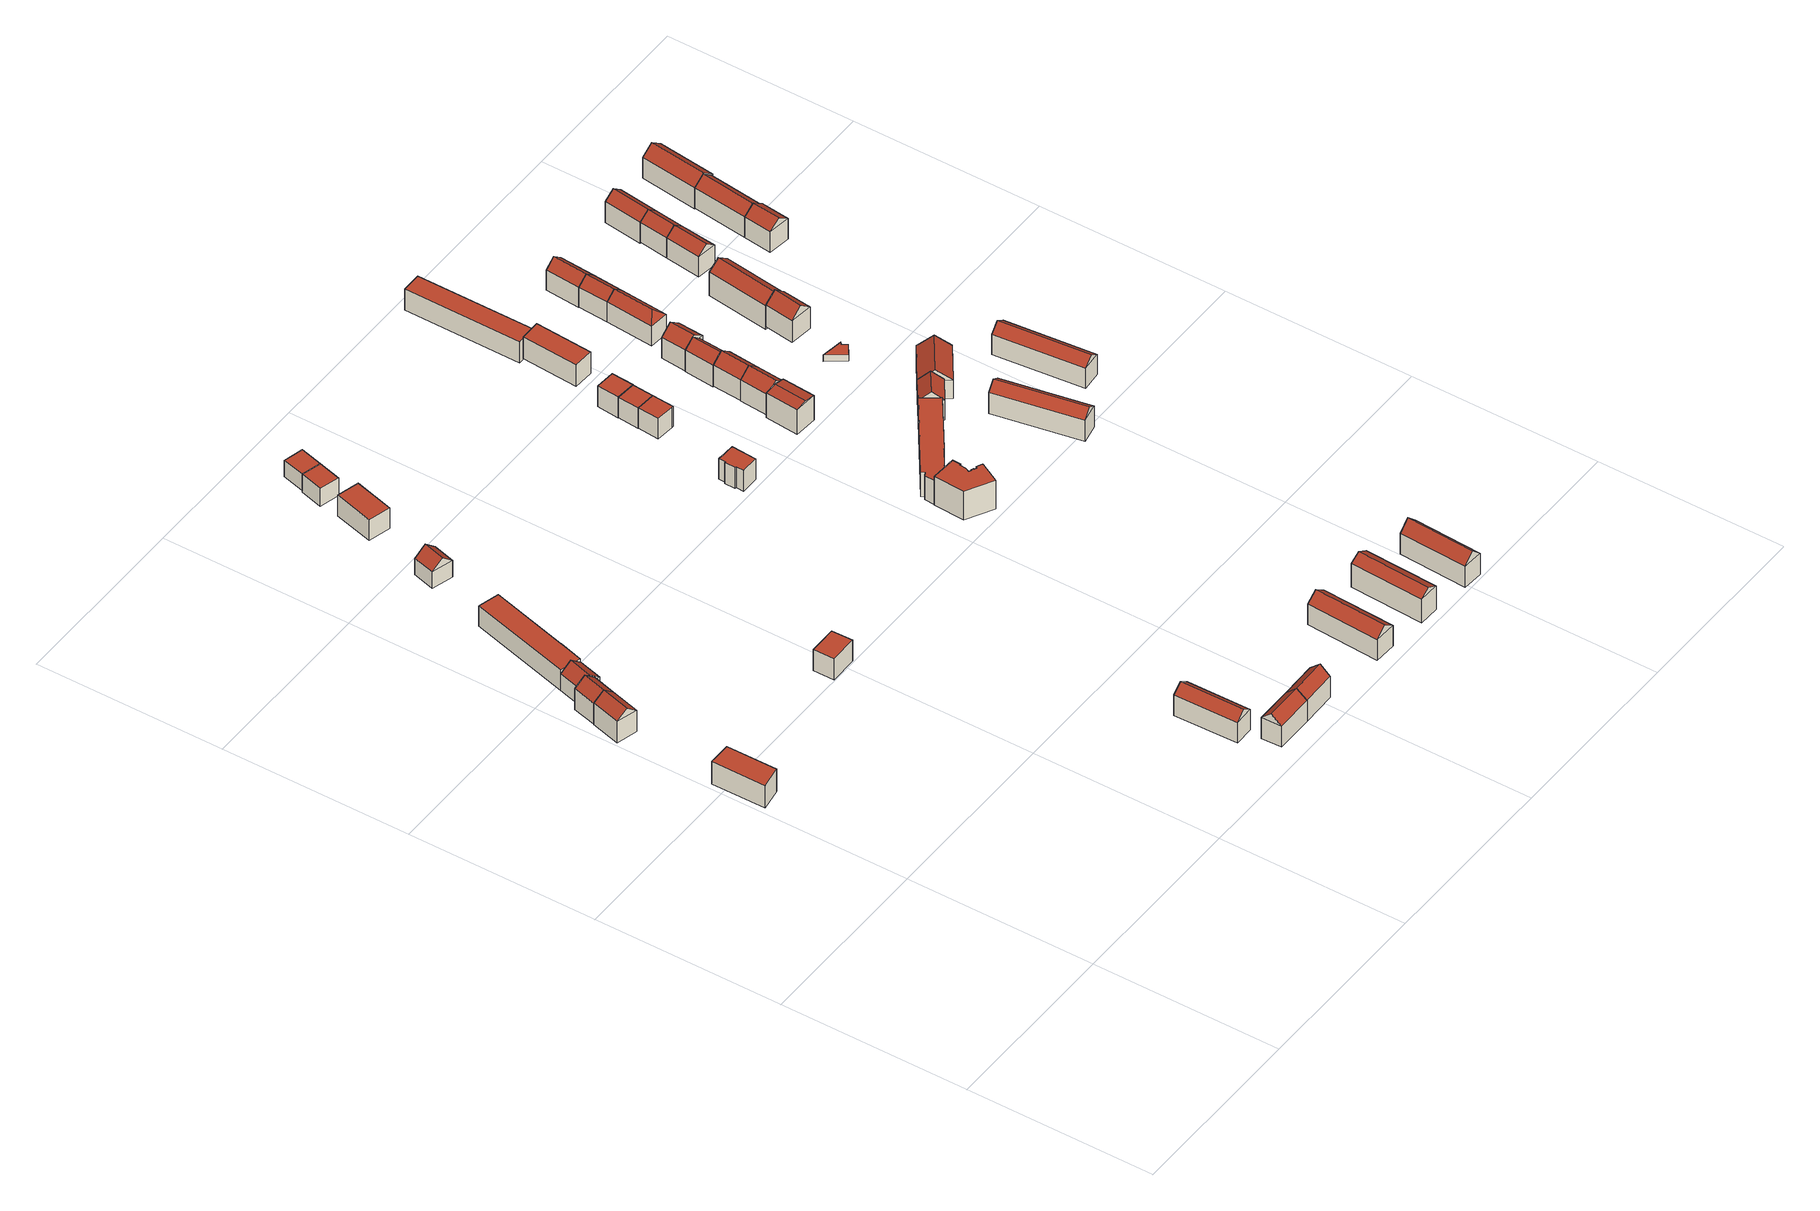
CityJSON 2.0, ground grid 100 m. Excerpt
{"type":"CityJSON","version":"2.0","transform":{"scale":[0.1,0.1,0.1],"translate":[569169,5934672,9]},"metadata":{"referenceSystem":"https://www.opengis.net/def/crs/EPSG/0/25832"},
"CityObjects":{
"building1":{"type":"Building","attributes":{"name":"Sievekingdamm","Gemeindeschluessel":"02100121","function":"31001_1010","yearOfConstruction":1957,"roofType":"1000","measuredHeight":13.53,"storeysAboveGround":4},"geometry":[{"type":"Solid","lod":"2","boundaries":[[[[0,1,2,3]],[[4,5,1,0]],[[6,7,5,4]],[[3,2,7,6]],[[4,0,3,6]],[[1,5,7,2]]]],"semantics":{"surfaces":[{"type":"WallSurface"},{"type":"RoofSurface","Flaechenneigung":"90","Flaechenrichtung":"0","Flaechengroesse":"332.677825992466"},{"type":"GroundSurface"}],"values":[[0,0,0,0,1,2]]}}]},
"building2":{"type":"Building","attributes":{"name":"PalmerstraÃe","Gemeindeschluessel":"02100121","function":"31001_1010","yearOfConstruction":1968,"roofType":"3100","measuredHeight":17.44,"storeysAboveGround":4},"address":[{"country":"Germany","locality":"Hamburg","thoroughfareNumber":"4","thoroughfareName":"Palmerstraße","postcode":"20535"}],"geometry":[{"type":"Solid","lod":"2","boundaries":[[[[8,9,10,11]],[[12,13,9,8]],[[14,15,13,12]],[[11,10,15,14]],[[8,16,12]],[[14,17,11]],[[11,17,16,8]],[[12,16,17,14]],[[9,13,15,10]]]],"semantics":{"surfaces":[{"type":"WallSurface"},{"type":"RoofSurface","Flaechenneigung":"51.9317386728453","Flaechenrichtung":"285.172080148827","Flaechengroesse":"116.282097098247"},{"type":"RoofSurface","Flaechenneigung":"51.9316594093478","Flaechenrichtung":"105.173809148303","Flaechengroesse":"116.283048570346"},{"type":"GroundSurface"}],"values":[[0,0,0,0,0,0,1,2,3]]}}]},
"building3":{"type":"Building","attributes":{"name":"PalmerstraÃe","Gemeindeschluessel":"02100121","function":"31001_1010","yearOfConstruction":1968,"roofType":"3100","measuredHeight":17.21,"storeysAboveGround":4},"address":[{"country":"Germany","locality":"Hamburg","thoroughfareNumber":"6","thoroughfareName":"Palmerstraße","postcode":"20535"}],"geometry":[{"type":"Solid","lod":"2","boundaries":[[[[18,19,20,21]],[[22,23,19,18]],[[24,25,23,22]],[[21,20,25,24]],[[18,16,22]],[[24,26,21]],[[21,26,16,18]],[[22,16,26,24]],[[19,23,25,20]]]],"semantics":{"surfaces":[{"type":"WallSurface"},{"type":"RoofSurface","Flaechenneigung":"51.5981158686414","Flaechenrichtung":"105.169699929965","Flaechengroesse":"94.2232230986849"},{"type":"RoofSurface","Flaechenneigung":"51.5977407066531","Flaechenrichtung":"285.17184355059","Flaechengroesse":"94.2241788945596"},{"type":"GroundSurface"}],"values":[[0,0,0,0,0,0,1,2,3]]}}]},
"building4":{"type":"Building","attributes":{"name":"PalmerstraÃe","Gemeindeschluessel":"02100121","function":"31001_1010","yearOfConstruction":1968,"roofType":"3100","measuredHeight":14.88,"storeysAboveGround":3},"address":[{"country":"Germany","locality":"Hamburg","thoroughfareNumber":"8","thoroughfareName":"Palmerstraße","postcode":"20535"}],"geometry":[{"type":"Solid","lod":"2","boundaries":[[[[27,28,29,30]],[[31,32,28,27]],[[33,34,32,31]],[[30,29,34,33]],[[27,35,31]],[[33,36,30]],[[30,36,35,27]],[[31,35,36,33]],[[28,32,34,29]]]],"semantics":{"surfaces":[{"type":"WallSurface"},{"type":"RoofSurface","Flaechenneigung":"51.2438003089456","Flaechenrichtung":"285.470686684508","Flaechengroesse":"98.1974439866793"},{"type":"RoofSurface","Flaechenneigung":"51.2439157986858","Flaechenrichtung":"105.369664526559","Flaechengroesse":"97.963988741101"},{"type":"GroundSurface"}],"values":[[0,0,0,0,0,0,1,2,3]]}}]},
"building5":{"type":"Building","attributes":{"name":"PalmerstraÃe","Gemeindeschluessel":"02100121","function":"31001_1010","yearOfConstruction":1968,"roofType":"1000","measuredHeight":12.3,"storeysAboveGround":3},"address":[{"country":"Germany","locality":"Hamburg","thoroughfareNumber":"14","thoroughfareName":"Palmerstraße","postcode":"20535"}],"geometry":[{"type":"Solid","lod":"2","boundaries":[[[[37,38,39,40]],[[41,42,38,37]],[[43,44,42,41]],[[45,46,44,43]],[[47,48,46,45]],[[49,50,48,47]],[[40,39,50,49]],[[47,45,43,41,37,40,49]],[[38,42,44,46,48,50,39]]]],"semantics":{"surfaces":[{"type":"WallSurface"},{"type":"RoofSurface","Flaechenneigung":"90","Flaechenrichtung":"0","Flaechengroesse":"645.74758550325"},{"type":"GroundSurface"}],"values":[[0,0,0,0,0,0,0,1,2]]}}]},
"building6":{"type":"Building","attributes":{"name":"Carl-Petersen-StraÃe","Gemeindeschluessel":"02100121","function":"31001_1010","yearOfConstruction":1968,"roofType":"1000","measuredHeight":12.55,"storeysAboveGround":4},"address":[{"country":"Germany","locality":"Hamburg","thoroughfareNumber":"60","thoroughfareName":"Carl-Petersen-Straße","postcode":"20535"}],"geometry":[{"type":"Solid","lod":"2","boundaries":[[[[51,52,53,54]],[[55,56,52,51]],[[57,58,56,55]],[[54,53,58,57]],[[55,51,54,57]],[[52,56,58,53]]]],"semantics":{"surfaces":[{"type":"WallSurface"},{"type":"RoofSurface","Flaechenneigung":"90","Flaechenrichtung":"0","Flaechengroesse":"164.147489003923"},{"type":"GroundSurface"}],"values":[[0,0,0,0,1,2]]}}]},
"building7":{"type":"Building","attributes":{"name":"PalmerstraÃe","Gemeindeschluessel":"02100121","function":"31001_1010","yearOfConstruction":1968,"roofType":"3100","measuredHeight":14.95,"storeysAboveGround":3},"address":[{"country":"Germany","locality":"Hamburg","thoroughfareNumber":"24","thoroughfareName":"Palmerstraße","postcode":"20535"}],"geometry":[{"type":"Solid","lod":"2","boundaries":[[[[59,60,61,62]],[[63,64,60,59]],[[65,66,64,63]],[[62,61,66,65]],[[59,67,63]],[[65,68,62]],[[62,68,67,59]],[[63,67,68,65]],[[60,64,66,61]]]],"semantics":{"surfaces":[{"type":"WallSurface"},{"type":"RoofSurface","Flaechenneigung":"49.0022555399337","Flaechenrichtung":"285.1312993317","Flaechengroesse":"94.0122801177555"},{"type":"RoofSurface","Flaechenneigung":"49.0024174935074","Flaechenrichtung":"105.13764898695","Flaechengroesse":"94.0638239980555"},{"type":"GroundSurface"}],"values":[[0,0,0,0,0,0,1,2,3]]}}]},
"building8":{"type":"Building","attributes":{"name":"MeridianstraÃe","Gemeindeschluessel":"02100122","function":"31001_1010","yearOfConstruction":1968,"roofType":"3100","measuredHeight":16.29,"storeysAboveGround":4},"address":[{"country":"Germany","locality":"Hamburg","thoroughfareNumber":"6","thoroughfareName":"Meridianstraße","postcode":"20535"}],"geometry":[{"type":"Solid","lod":"2","boundaries":[[[[69,70,71,72]],[[73,74,70,69]],[[75,76,74,73]],[[72,71,76,75]],[[69,77,73]],[[75,78,72]],[[72,78,77,69]],[[73,77,78,75]],[[70,74,76,71]]]],"semantics":{"surfaces":[{"type":"WallSurface"},{"type":"RoofSurface","Flaechenneigung":"52.8753955349131","Flaechenrichtung":"88.9558374241986","Flaechengroesse":"221.023196983848"},{"type":"RoofSurface","Flaechenneigung":"52.8753002026753","Flaechenrichtung":"268.865801304863","Flaechengroesse":"221.216246189503"},{"type":"GroundSurface"}],"values":[[0,0,0,0,0,0,1,2,3]]}}]},
"building9":{"type":"Building","attributes":{"name":"HirtenstraÃe","Gemeindeschluessel":"02100122","function":"31001_1010","yearOfConstruction":1968,"roofType":"3100","measuredHeight":17.37,"storeysAboveGround":4},"address":[{"country":"Germany","locality":"Hamburg","thoroughfareNumber":"13","thoroughfareName":"Hirtenstraße","postcode":"20535"}],"geometry":[{"type":"Solid","lod":"2","boundaries":[[[[79,80,81,82]],[[83,84,80,79]],[[85,86,84,83]],[[82,81,86,85]],[[79,87,83]],[[85,88,82]],[[82,88,87,79]],[[83,87,88,85]],[[80,84,86,81]]]],"semantics":{"surfaces":[{"type":"WallSurface"},{"type":"RoofSurface","Flaechenneigung":"47.8208699258661","Flaechenrichtung":"359.377849163368","Flaechengroesse":"146.287969095465"},{"type":"RoofSurface","Flaechenneigung":"47.8209808090602","Flaechenrichtung":"179.379833244175","Flaechengroesse":"148.102238139627"},{"type":"GroundSurface"}],"values":[[0,0,0,0,0,0,1,2,3]]}}]},
"building10":{"type":"Building","attributes":{"name":"PalmerstraÃe","Gemeindeschluessel":"02100121","function":"31001_1010","yearOfConstruction":1968,"roofType":"1000","measuredHeight":12.56,"storeysAboveGround":4},"address":[{"country":"Germany","locality":"Hamburg","thoroughfareNumber":"32","thoroughfareName":"Palmerstraße","postcode":"20535"}],"geometry":[{"type":"Solid","lod":"2","boundaries":[[[[89,90,91,92]],[[93,94,90,89]],[[95,96,94,93]],[[92,91,96,95]],[[93,89,92,95]],[[90,94,96,91]]]],"semantics":{"surfaces":[{"type":"WallSurface"},{"type":"RoofSurface","Flaechenneigung":"90","Flaechenrichtung":"0","Flaechengroesse":"257.862427987061"},{"type":"GroundSurface"}],"values":[[0,0,0,0,1,2]]}}]},
"building11":{"type":"Building","attributes":{"name":"PalmerstraÃe","Gemeindeschluessel":"02100121","function":"31001_1010","yearOfConstruction":1957,"roofType":"1000","measuredHeight":10.55,"storeysAboveGround":3},"address":[{"country":"Germany","locality":"Hamburg","thoroughfareNumber":"38","thoroughfareName":"Palmerstraße","postcode":"20535"}],"geometry":[{"type":"Solid","lod":"2","boundaries":[[[[97,98,99,100]],[[101,102,98,97]],[[103,104,102,101]],[[100,99,104,103]],[[101,97,100,103]],[[98,102,104,99]]]],"semantics":{"surfaces":[{"type":"WallSurface"},{"type":"RoofSurface","Flaechenneigung":"90","Flaechenrichtung":"0","Flaechengroesse":"133.110974504643"},{"type":"GroundSurface"}],"values":[[0,0,0,0,1,2]]}}]},
"building12":{"type":"Building","attributes":{"name":"HirtenstraÃe","Gemeindeschluessel":"02100122","function":"31001_1010","yearOfConstruction":1968,"roofType":"3100","measuredHeight":17.56,"storeysAboveGround":4},"address":[{"country":"Germany","locality":"Hamburg","thoroughfareNumber":"15","thoroughfareName":"Hirtenstraße","postcode":"20535"}],"geometry":[{"type":"Solid","lod":"2","boundaries":[[[[105,106,107,79]],[[108,109,106,105]],[[83,110,109,108]],[[79,107,110,83]],[[105,111,108]],[[83,87,79]],[[79,87,111,105]],[[108,111,87,83]],[[106,109,110,107]]]],"semantics":{"surfaces":[{"type":"WallSurface"},{"type":"RoofSurface","Flaechenneigung":"47.8754475889221","Flaechenrichtung":"359.258971935093","Flaechengroesse":"141.094100571712"},{"type":"RoofSurface","Flaechenneigung":"47.874170764568","Flaechenrichtung":"179.337171679785","Flaechengroesse":"138.807283868488"},{"type":"GroundSurface"}],"values":[[0,0,0,0,0,0,1,2,3]]}}]},
"building13":{"type":"Building","attributes":{"name":"PalmerstraÃe","Gemeindeschluessel":"02100121","function":"31001_1010","yearOfConstruction":1957,"roofType":"1000","measuredHeight":9.77,"storeysAboveGround":3},"address":[{"country":"Germany","locality":"Hamburg","thoroughfareNumber":"38","thoroughfareName":"Palmerstraße","postcode":"20535"}],"geometry":[{"type":"Solid","lod":"2","boundaries":[[[[112,113,114,97]],[[115,116,113,112]],[[101,117,116,115]],[[97,114,117,101]],[[115,112,97,101]],[[113,116,117,114]]]],"semantics":{"surfaces":[{"type":"WallSurface"},{"type":"RoofSurface","Flaechenneigung":"90","Flaechenrichtung":"0","Flaechengroesse":"130.288778494715"},{"type":"GroundSurface"}],"values":[[0,0,0,0,1,2]]}}]},
"building14":{"type":"Building","attributes":{"name":"HirtenstraÃe","Gemeindeschluessel":"02100122","function":"31001_1010","yearOfConstruction":1968,"roofType":"3100","measuredHeight":16.94,"storeysAboveGround":4},"address":[{"country":"Germany","locality":"Hamburg","thoroughfareNumber":"21","thoroughfareName":"Hirtenstraße","postcode":"20535"}],"geometry":[{"type":"Solid","lod":"2","boundaries":[[[[118,119,120,121]],[[122,123,119,118]],[[124,125,123,122]],[[121,120,125,124]],[[118,126,122]],[[124,127,121]],[[121,127,126,118]],[[122,126,127,124]],[[119,123,125,120]]]],"semantics":{"surfaces":[{"type":"WallSurface"},{"type":"RoofSurface","Flaechenneigung":"52.1935912244574","Flaechenrichtung":"273.499777891486","Flaechengroesse":"290.866811858985"},{"type":"RoofSurface","Flaechenneigung":"52.1947124967168","Flaechenrichtung":"93.2835298454399","Flaechengroesse":"290.276739390304"},{"type":"GroundSurface"}],"values":[[0,0,0,0,0,0,1,2,3]]}}]},
"building15":{"type":"Building","attributes":{"name":"Saling","Gemeindeschluessel":"02100121","function":"31001_1010","yearOfConstruction":1957,"roofType":"1000","measuredHeight":12.53,"storeysAboveGround":4},"address":[{"country":"Germany","locality":"Hamburg","thoroughfareNumber":"7","thoroughfareName":"Saling","postcode":"20535"}],"geometry":[{"type":"Solid","lod":"2","boundaries":[[[[128,129,130,131]],[[132,133,129,128]],[[134,135,133,132]],[[136,137,135,134]],[[138,139,137,136]],[[140,141,139,138]],[[142,143,141,140]],[[144,145,143,142]],[[146,147,145,144]],[[148,149,147,146]],[[150,151,149,148]],[[131,130,151,150]],[[148,146,144,142,140,138,136,134,132,128,131,150]],[[129,133,135,137,139,141,143,145,147,149,151,130]]]],"semantics":{"surfaces":[{"type":"WallSurface"},{"type":"RoofSurface","Flaechenneigung":"90","Flaechenrichtung":"0","Flaechengroesse":"132.965900006417"},{"type":"GroundSurface"}],"values":[[0,0,0,0,0,0,0,0,0,0,0,0,1,2]]}}]},
"building16":{"type":"Building","attributes":{"name":"Carl-Petersen-StraÃe","Gemeindeschluessel":"02100122","function":"31001_1010","yearOfConstruction":1968,"roofType":"1000","measuredHeight":17.2,"storeysAboveGround":4},"address":[{"country":"Germany","locality":"Hamburg","thoroughfareNumber":"22","thoroughfareName":"Sievekingdamm","postcode":"20535"}],"geometry":[{"type":"Solid","lod":"2","boundaries":[[[[152,153,154,155]],[[156,157,153,152]],[[158,159,157,156]],[[160,161,159,158]],[[162,163,161,160]],[[164,165,163,162]],[[166,167,165,164]],[[168,169,167,166]],[[170,171,169,168]],[[172,173,171,170]],[[174,175,173,172]],[[176,177,175,174]],[[178,179,177,176]],[[180,181,179,178]],[[182,183,181,180]],[[184,185,183,182]],[[186,187,185,184]],[[155,154,187,186]],[[184,182,180,178,176,174,172,170,168,166,164,162,160,158,156,152,155,186]],[[153,157,159,161,163,165,167,169,171,173,175,177,179,181,183,185,187,154]]]],"semantics":{"surfaces":[{"type":"WallSurface"},{"type":"RoofSurface","Flaechenneigung":"90","Flaechenrichtung":"0","Flaechengroesse":"306.61293000466"},{"type":"GroundSurface"}],"values":[[0,0,0,0,0,0,0,0,0,0,0,0,0,0,0,0,0,0,1,2]]}}]},
"building17":{"type":"Building","attributes":{"name":"HirtenstraÃe","Gemeindeschluessel":"02100122","function":"31001_1010","yearOfConstruction":1968,"roofType":"3100","measuredHeight":17.43,"storeysAboveGround":4},"address":[{"country":"Germany","locality":"Hamburg","thoroughfareNumber":"25","thoroughfareName":"Hirtenstraße","postcode":"20535"}],"geometry":[{"type":"Solid","lod":"2","boundaries":[[[[188,189,190,191]],[[192,193,189,188]],[[194,195,193,192]],[[191,190,195,194]],[[188,196,192]],[[194,197,191]],[[191,197,196,188]],[[192,196,197,194]],[[189,193,195,190]]]],"semantics":{"surfaces":[{"type":"WallSurface"},{"type":"RoofSurface","Flaechenneigung":"58.4704416204386","Flaechenrichtung":"92.8106151087","Flaechengroesse":"250.548305154174"},{"type":"RoofSurface","Flaechenneigung":"58.470364972678","Flaechenrichtung":"272.822343134402","Flaechengroesse":"250.547626692063"},{"type":"GroundSurface"}],"values":[[0,0,0,0,0,0,1,2,3]]}}]},
"building18":{"type":"Building","attributes":{"name":"Saling","Gemeindeschluessel":"02100121","function":"31001_1010","yearOfConstruction":1957,"roofType":"1000","measuredHeight":12.26,"storeysAboveGround":4},"address":[{"country":"Germany","locality":"Hamburg","thoroughfareNumber":"11","thoroughfareName":"Saling","postcode":"20535"}],"geometry":[{"type":"Solid","lod":"2","boundaries":[[[[198,199,200,201]],[[202,203,199,198]],[[204,205,203,202]],[[206,207,205,204]],[[208,209,207,206]],[[210,211,209,208]],[[201,200,211,210]],[[208,206,204,202,198,201,210]],[[199,203,205,207,209,211,200]]]],"semantics":{"surfaces":[{"type":"WallSurface"},{"type":"RoofSurface","Flaechenneigung":"90","Flaechenrichtung":"0","Flaechengroesse":"120.564950507901"},{"type":"GroundSurface"}],"values":[[0,0,0,0,0,0,0,1,2]]}}]},
"building19":{"type":"Building","attributes":{"name":"Saling","Gemeindeschluessel":"02100121","function":"31001_1010","yearOfConstruction":1957,"roofType":"1000","measuredHeight":12.17,"storeysAboveGround":4},"address":[{"country":"Germany","locality":"Hamburg","thoroughfareNumber":"13","thoroughfareName":"Saling","postcode":"20535"}],"geometry":[{"type":"Solid","lod":"2","boundaries":[[[[212,213,214,215]],[[216,217,213,212]],[[218,219,217,216]],[[215,214,219,218]],[[216,212,215,218]],[[213,217,219,214]]]],"semantics":{"surfaces":[{"type":"WallSurface"},{"type":"RoofSurface","Flaechenneigung":"90","Flaechenrichtung":"0","Flaechengroesse":"119.162561000473"},{"type":"GroundSurface"}],"values":[[0,0,0,0,1,2]]}}]},
"building20":{"type":"Building","attributes":{"name":"Salingtwiete","Gemeindeschluessel":"02100121","function":"31001_1010","yearOfConstruction":1957,"roofType":"1000","measuredHeight":12.5,"storeysAboveGround":4},"address":[{"country":"Germany","locality":"Hamburg","thoroughfareNumber":"15","thoroughfareName":"Saling","postcode":"20535"}],"geometry":[{"type":"Solid","lod":"2","boundaries":[[[[220,221,222,223]],[[224,225,221,220]],[[226,227,225,224]],[[223,222,227,226]],[[224,220,223,226]],[[221,225,227,222]]]],"semantics":{"surfaces":[{"type":"WallSurface"},{"type":"RoofSurface","Flaechenneigung":"90","Flaechenrichtung":"0","Flaechengroesse":"124.718793501107"},{"type":"GroundSurface"}],"values":[[0,0,0,0,1,2]]}}]},
"building21":{"type":"Building","attributes":{"name":"Sievekingdamm","Gemeindeschluessel":"02100122","function":"31001_1010","yearOfConstruction":1957,"roofType":"1000","measuredHeight":14.37,"storeysAboveGround":4},"address":[{"country":"Germany","locality":"Hamburg","thoroughfareNumber":"32","thoroughfareName":"Sievekingdamm","postcode":"20535"}],"geometry":[{"type":"Solid","lod":"2","boundaries":[[[[228,229,230,231]],[[232,233,229,228]],[[234,235,233,232]],[[236,237,235,234]],[[238,239,237,236]],[[240,241,239,238]],[[242,243,241,240]],[[244,245,243,242]],[[246,247,245,244]],[[231,230,247,246]],[[244,242,240,238,236,234,232,228,231,246]],[[229,233,235,237,239,241,243,245,247,230]]]],"semantics":{"surfaces":[{"type":"WallSurface"},{"type":"RoofSurface","Flaechenneigung":"90","Flaechenrichtung":"0","Flaechengroesse":"556.786798494457"},{"type":"GroundSurface"}],"values":[[0,0,0,0,0,0,0,0,0,0,1,2]]}}]},
"building22":{"type":"Building","attributes":{"name":"HirtenstraÃe","Gemeindeschluessel":"02100122","function":"31001_1010","yearOfConstruction":1957,"roofType":"3100","measuredHeight":18.16,"storeysAboveGround":4},"address":[{"country":"Germany","locality":"Hamburg","thoroughfareNumber":"29","thoroughfareName":"Hirtenstraße","postcode":"20535"}],"geometry":[{"type":"Solid","lod":"2","boundaries":[[[[248,249,250,251]],[[252,253,249,248]],[[254,255,253,252]],[[251,250,255,254]],[[248,256,252]],[[254,257,251]],[[251,257,256,248]],[[252,256,257,254]],[[249,253,255,250]]]],"semantics":{"surfaces":[{"type":"WallSurface"},{"type":"RoofSurface","Flaechenneigung":"44.4617628267331","Flaechenrichtung":"273.218031301806","Flaechengroesse":"283.283385836399"},{"type":"RoofSurface","Flaechenneigung":"44.4618112219545","Flaechenrichtung":"93.2188171246704","Flaechengroesse":"283.283604460177"},{"type":"GroundSurface"}],"values":[[0,0,0,0,0,0,1,2,3]]}}]},
"building23":{"type":"Building","attributes":{"name":"Saling","Gemeindeschluessel":"02100121","function":"31001_1010","yearOfConstruction":1957,"roofType":"3100","measuredHeight":15.89,"storeysAboveGround":4},"address":[{"country":"Germany","locality":"Hamburg","thoroughfareNumber":"4","thoroughfareName":"Saling","postcode":"20535"}],"geometry":[{"type":"Solid","lod":"2","boundaries":[[[[258,259,260,261]],[[262,263,259,258]],[[264,265,263,262]],[[261,260,265,264]],[[258,266,262]],[[264,267,261]],[[261,267,266,258]],[[262,266,267,264]],[[259,263,265,260]]]],"semantics":{"surfaces":[{"type":"WallSurface"},{"type":"RoofSurface","Flaechenneigung":"79.7290207303739","Flaechenrichtung":"274.747009372667","Flaechengroesse":"106.609510942436"},{"type":"RoofSurface","Flaechenneigung":"79.7290236420086","Flaechenrichtung":"94.7732426433638","Flaechengroesse":"106.607476937754"},{"type":"GroundSurface"}],"values":[[0,0,0,0,0,0,1,2,3]]}}]},
"building24":{"type":"Building","attributes":{"name":"Saling","Gemeindeschluessel":"02100121","function":"31001_1010","yearOfConstruction":1957,"roofType":"1000","measuredHeight":12.98,"storeysAboveGround":4},"address":[{"country":"Germany","locality":"Hamburg","thoroughfareNumber":"19","thoroughfareName":"Saling","postcode":"20535"}],"geometry":[{"type":"Solid","lod":"2","boundaries":[[[[268,269,270,271]],[[272,273,269,268]],[[274,275,273,272]],[[271,270,275,274]],[[272,268,271,274]],[[269,273,275,270]]]],"semantics":{"surfaces":[{"type":"WallSurface"},{"type":"RoofSurface","Flaechenneigung":"90","Flaechenrichtung":"0","Flaechengroesse":"322.295426498739"},{"type":"GroundSurface"}],"values":[[0,0,0,0,1,2]]}}]},
"building25":{"type":"Building","attributes":{"name":"Saling","Gemeindeschluessel":"02100121","function":"31001_1010","yearOfConstruction":1968,"roofType":"3100","measuredHeight":17.33,"storeysAboveGround":4},"address":[{"country":"Germany","locality":"Hamburg","thoroughfareNumber":"6","thoroughfareName":"Saling","postcode":"20535"}],"geometry":[{"type":"Solid","lod":"2","boundaries":[[[[276,277,278,279]],[[280,281,277,276]],[[282,283,281,280]],[[279,278,283,282]],[[276,284,280]],[[282,285,279]],[[279,285,284,276]],[[280,284,285,282]],[[277,281,283,278]]]],"semantics":{"surfaces":[{"type":"WallSurface"},{"type":"RoofSurface","Flaechenneigung":"50.5566959707749","Flaechenrichtung":"274.852284709095","Flaechengroesse":"116.816579606427"},{"type":"RoofSurface","Flaechenneigung":"50.5566469633947","Flaechenrichtung":"94.8153623081915","Flaechengroesse":"116.817805660498"},{"type":"GroundSurface"}],"values":[[0,0,0,0,0,0,1,2,3]]}}]},
"building26":{"type":"Building","attributes":{"name":"Saling","Gemeindeschluessel":"02100121","function":"31001_1010","yearOfConstruction":1968,"roofType":"3100","measuredHeight":17.15,"storeysAboveGround":4},"address":[{"country":"Germany","locality":"Hamburg","thoroughfareNumber":"8","thoroughfareName":"Saling","postcode":"20535"}],"geometry":[{"type":"Solid","lod":"2","boundaries":[[[[286,287,288,276]],[[289,290,287,286]],[[280,291,290,289]],[[276,288,291,280]],[[286,292,289]],[[280,284,276]],[[276,284,292,286]],[[289,292,284,280]],[[287,290,291,288]]]],"semantics":{"surfaces":[{"type":"WallSurface"},{"type":"RoofSurface","Flaechenneigung":"50.6624687682465","Flaechenrichtung":"274.75898850516","Flaechengroesse":"116.517351700674"},{"type":"RoofSurface","Flaechenneigung":"50.662705445079","Flaechenrichtung":"94.7496823865435","Flaechengroesse":"116.519529971061"},{"type":"GroundSurface"}],"values":[[0,0,0,0,0,0,1,2,3]]}}]},
"building27":{"type":"Building","attributes":{"name":"Saling","Gemeindeschluessel":"02100121","function":"31001_1010","yearOfConstruction":1957,"roofType":"1000","measuredHeight":12.6,"storeysAboveGround":4},"address":[{"country":"Germany","locality":"Hamburg","thoroughfareNumber":"29","thoroughfareName":"Saling","postcode":"20535"}],"geometry":[{"type":"Solid","lod":"2","boundaries":[[[[293,294,295,296]],[[297,298,294,293]],[[299,300,298,297]],[[296,295,300,299]],[[297,293,296,299]],[[294,298,300,295]]]],"semantics":{"surfaces":[{"type":"WallSurface"},{"type":"RoofSurface","Flaechenneigung":"90","Flaechenrichtung":"0","Flaechengroesse":"646.81801200865"},{"type":"GroundSurface"}],"values":[[0,0,0,0,1,2]]}}]},
"building28":{"type":"Building","attributes":{"name":"Saling","Gemeindeschluessel":"02100121","function":"31001_1010","yearOfConstruction":1957,"roofType":"3100","measuredHeight":17.17,"storeysAboveGround":4},"address":[{"country":"Germany","locality":"Hamburg","thoroughfareNumber":"10","thoroughfareName":"Saling","postcode":"20535"}],"geometry":[{"type":"Solid","lod":"2","boundaries":[[[[301,302,303,304]],[[305,306,302,301]],[[307,308,306,305]],[[304,303,308,307]],[[301,309,305]],[[307,310,304]],[[304,310,309,301]],[[305,309,310,307]],[[302,306,308,303]]]],"semantics":{"surfaces":[{"type":"WallSurface"},{"type":"RoofSurface","Flaechenneigung":"50.1241987547722","Flaechenrichtung":"94.7454371099498","Flaechengroesse":"105.618742961566"},{"type":"RoofSurface","Flaechenneigung":"50.1242071482008","Flaechenrichtung":"274.75976210668","Flaechengroesse":"105.6209346728"},{"type":"GroundSurface"}],"values":[[0,0,0,0,0,0,1,2,3]]}}]},
"building29":{"type":"Building","attributes":{"name":"Saling","Gemeindeschluessel":"02100121","function":"31001_1010","yearOfConstruction":1968,"roofType":"3100","measuredHeight":17.45,"storeysAboveGround":4},"address":[{"country":"Germany","locality":"Hamburg","thoroughfareNumber":"12","thoroughfareName":"Saling","postcode":"20535"}],"geometry":[{"type":"Solid","lod":"2","boundaries":[[[[311,312,313,307]],[[314,315,312,311]],[[316,317,315,314]],[[307,313,317,316]],[[311,318,314]],[[316,319,307]],[[307,319,318,311]],[[314,318,319,316]],[[312,315,317,313]]]],"semantics":{"surfaces":[{"type":"WallSurface"},{"type":"RoofSurface","Flaechenneigung":"50.8403271230167","Flaechenrichtung":"274.759334285362","Flaechengroesse":"106.432566037712"},{"type":"RoofSurface","Flaechenneigung":"50.8402870679399","Flaechenrichtung":"94.7493111735273","Flaechengroesse":"106.419180254984"},{"type":"GroundSurface"}],"values":[[0,0,0,0,0,0,1,2,3]]}}]},
"building30":{"type":"Building","attributes":{"name":"Sievekingdamm","Gemeindeschluessel":"02100122","function":"31001_1010","yearOfConstruction":1957,"roofType":"3100","measuredHeight":17.1,"storeysAboveGround":4},"address":[{"country":"Germany","locality":"Hamburg","thoroughfareNumber":"40","thoroughfareName":"Sievekingdamm","postcode":"20535"}],"geometry":[{"type":"Solid","lod":"2","boundaries":[[[[320,321,322,323]],[[324,325,321,320]],[[326,327,325,324]],[[323,322,327,326]],[[320,328,324]],[[326,329,323]],[[323,329,328,320]],[[324,328,329,326]],[[321,325,327,322]]]],"semantics":{"surfaces":[{"type":"WallSurface"},{"type":"RoofSurface","Flaechenneigung":"49.9979498425612","Flaechenrichtung":"144.492426723384","Flaechengroesse":"109.25395619224"},{"type":"RoofSurface","Flaechenneigung":"49.997916631431","Flaechenrichtung":"324.485049227354","Flaechengroesse":"109.254404507382"},{"type":"GroundSurface"}],"values":[[0,0,0,0,0,0,1,2,3]]}}]},
"building31":{"type":"Building","attributes":{"name":"Carl-Petersen-StraÃe","Gemeindeschluessel":"02100122","function":"31001_1010","yearOfConstruction":1957,"roofType":"3100","measuredHeight":16.52,"storeysAboveGround":4},"address":[{"country":"Germany","locality":"Hamburg","thoroughfareNumber":"81","thoroughfareName":"Carl-Petersen-Straße","postcode":"20535"}],"geometry":[{"type":"Solid","lod":"2","boundaries":[[[[330,331,332,333]],[[334,335,331,330]],[[336,337,335,334]],[[333,332,337,336]],[[330,338,334]],[[336,339,333]],[[333,339,338,330]],[[334,338,339,336]],[[331,335,337,332]]]],"semantics":{"surfaces":[{"type":"WallSurface"},{"type":"RoofSurface","Flaechenneigung":"53.6426016803503","Flaechenrichtung":"79.2003657148936","Flaechengroesse":"300.642796731508"},{"type":"RoofSurface","Flaechenneigung":"53.6426165358314","Flaechenrichtung":"259.20228820764","Flaechengroesse":"300.644149259856"},{"type":"GroundSurface"}],"values":[[0,0,0,0,0,0,1,2,3]]}}]},
"building32":{"type":"Building","attributes":{"name":"Saling","Gemeindeschluessel":"02100121","function":"31001_1010","yearOfConstruction":1978,"roofType":"5000","measuredHeight":16.23,"storeysAboveGround":4},"address":[{"country":"Germany","locality":"Hamburg","thoroughfareNumber":"16","thoroughfareName":"Saling","postcode":"20535"}],"geometry":[{"type":"Solid","lod":"2","boundaries":[[[[340,341,342,343]],[[344,345,341,340]],[[346,347,345,344]],[[343,342,347,346]],[[340,348,344]],[[346,349,343]],[[343,349,348,340]],[[344,348,349,346]],[[341,345,347,342]]]],"semantics":{"surfaces":[{"type":"WallSurface"},{"type":"RoofSurface","Flaechenneigung":"42.1431445799419","Flaechenrichtung":"184.682981343745","Flaechengroesse":"30.2551103170828"},{"type":"RoofSurface","Flaechenneigung":"49.5434518301671","Flaechenrichtung":"94.6655458013163","Flaechengroesse":"159.482681557768"},{"type":"RoofSurface","Flaechenneigung":"49.5434941488842","Flaechenrichtung":"274.693698335915","Flaechengroesse":"159.516159556019"},{"type":"GroundSurface"}],"values":[[0,0,0,0,1,0,2,3,4]]}}]},
"building33":{"type":"Building","attributes":{"name":"Sievekingdamm","Gemeindeschluessel":"02100122","function":"31001_1010","yearOfConstruction":1968,"roofType":"3100","measuredHeight":17.5,"storeysAboveGround":4},"address":[{"country":"Germany","locality":"Hamburg","thoroughfareNumber":"42","thoroughfareName":"Sievekingdamm","postcode":"20535"}],"geometry":[{"type":"Solid","lod":"2","boundaries":[[[[350,351,352,353]],[[354,355,351,350]],[[356,357,355,354]],[[353,352,357,356]],[[350,358,354]],[[356,359,353]],[[353,359,358,350]],[[354,358,359,356]],[[351,355,357,352]]]],"semantics":{"surfaces":[{"type":"WallSurface"},{"type":"RoofSurface","Flaechenneigung":"51.7573745450055","Flaechenrichtung":"144.487816160563","Flaechengroesse":"234.629135862867"},{"type":"RoofSurface","Flaechenneigung":"51.7573440257962","Flaechenrichtung":"324.489554248234","Flaechengroesse":"234.630324821974"},{"type":"GroundSurface"}],"values":[[0,0,0,0,0,0,1,2,3]]}}]},
"building34":{"type":"Building","attributes":{"name":"Sievekingdamm","Gemeindeschluessel":"02100121","function":"31001_1010","yearOfConstruction":1957,"roofType":"1000","measuredHeight":4.01,"storeysAboveGround":1},"address":[{"country":"Germany","locality":"Hamburg","thoroughfareNumber":"33","thoroughfareName":"Sievekingdamm","postcode":"20535"}],"geometry":[{"type":"Solid","lod":"2","boundaries":[[[[360,361,362,363]],[[364,365,361,360]],[[366,367,365,364]],[[368,369,367,366]],[[363,362,369,368]],[[366,364,360,363,368]],[[361,365,367,369,362]]]],"semantics":{"surfaces":[{"type":"WallSurface"},{"type":"RoofSurface","Flaechenneigung":"90","Flaechenrichtung":"0","Flaechengroesse":"53.5376459995566"},{"type":"GroundSurface"}],"values":[[0,0,0,0,0,1,2]]}}]},
"building35":{"type":"Building","attributes":{"name":"Saling","Gemeindeschluessel":"02100121","function":"31001_1010","yearOfConstruction":1978,"roofType":"3100","measuredHeight":16.3,"storeysAboveGround":4},"address":[{"country":"Germany","locality":"Hamburg","thoroughfareNumber":"18","thoroughfareName":"Saling","postcode":"20535"}],"geometry":[{"type":"Solid","lod":"2","boundaries":[[[[370,371,372,373]],[[374,375,371,370]],[[376,377,375,374]],[[373,372,377,376]],[[370,349,374]],[[376,378,373]],[[373,378,349,370]],[[374,349,378,376]],[[371,375,377,372]]]],"semantics":{"surfaces":[{"type":"WallSurface"},{"type":"RoofSurface","Flaechenneigung":"49.6565170938041","Flaechenrichtung":"94.4942833367131","Flaechengroesse":"108.002213093602"},{"type":"RoofSurface","Flaechenneigung":"49.6554458917428","Flaechenrichtung":"274.185987016525","Flaechengroesse":"108.003320143643"},{"type":"GroundSurface"}],"values":[[0,0,0,0,0,0,1,2,3]]}}]},
"building36":{"type":"Building","attributes":{"name":"Saling","Gemeindeschluessel":"02100121","function":"31001_1010","yearOfConstruction":1994,"roofType":"3100","measuredHeight":16.58,"storeysAboveGround":4},"address":[{"country":"Germany","locality":"Hamburg","thoroughfareNumber":"20","thoroughfareName":"Saling","postcode":"20535"}],"geometry":[{"type":"Solid","lod":"2","boundaries":[[[[379,380,381,382]],[[383,384,380,379]],[[385,386,384,383]],[[382,381,386,385]],[[379,387,383]],[[385,378,382]],[[382,378,387,379]],[[383,387,378,385]],[[380,384,386,381]]]],"semantics":{"surfaces":[{"type":"WallSurface"},{"type":"RoofSurface","Flaechenneigung":"49.2901648306681","Flaechenrichtung":"274.18980639503","Flaechengroesse":"127.957667747034"},{"type":"RoofSurface","Flaechenneigung":"49.2901606285414","Flaechenrichtung":"94.4993783004912","Flaechengroesse":"128.406912823197"},{"type":"GroundSurface"}],"values":[[0,0,0,0,0,0,1,2,3]]}}]},
"building37":{"type":"Building","attributes":{"name":"Wolfshagen","Gemeindeschluessel":"02100121","function":"31001_1010","yearOfConstruction":1957,"roofType":"3100","measuredHeight":18.11,"storeysAboveGround":4},"address":[{"country":"Germany","locality":"Hamburg","thoroughfareNumber":"3","thoroughfareName":"Wolfshagen","postcode":"20535"}],"geometry":[{"type":"Solid","lod":"2","boundaries":[[[[388,389,390,391]],[[392,393,389,388]],[[394,395,393,392]],[[391,390,395,394]],[[388,396,392]],[[394,397,391]],[[391,397,396,388]],[[392,396,397,394]],[[389,393,395,390]]]],"semantics":{"surfaces":[{"type":"WallSurface"},{"type":"RoofSurface","Flaechenneigung":"49.2404609392449","Flaechenrichtung":"277.546394225686","Flaechengroesse":"125.092737567107"},{"type":"RoofSurface","Flaechenneigung":"49.2412987124629","Flaechenrichtung":"97.2299366568678","Flaechengroesse":"125.090242710187"},{"type":"GroundSurface"}],"values":[[0,0,0,0,0,0,1,2,3]]}}]},
"building38":{"type":"Building","attributes":{"name":"Wolfshagen","Gemeindeschluessel":"02100121","function":"31001_1010","yearOfConstruction":1918,"roofType":"3100","measuredHeight":18.73,"storeysAboveGround":4},"address":[{"country":"Germany","locality":"Hamburg","thoroughfareNumber":"5","thoroughfareName":"Wolfshagen","postcode":"20535"}],"geometry":[{"type":"Solid","lod":"2","boundaries":[[[[398,399,400,401]],[[402,403,399,398]],[[404,405,403,402]],[[401,400,405,404]],[[398,406,402]],[[404,407,401]],[[401,407,406,398]],[[402,406,407,404]],[[399,403,405,400]]]],"semantics":{"surfaces":[{"type":"WallSurface"},{"type":"RoofSurface","Flaechenneigung":"53.2551490662125","Flaechenrichtung":"277.705116162549","Flaechengroesse":"253.631671974652"},{"type":"RoofSurface","Flaechenneigung":"53.2551354709161","Flaechenrichtung":"97.7066858431934","Flaechengroesse":"253.131187322392"},{"type":"GroundSurface"}],"values":[[0,0,0,0,0,0,1,2,3]]}}]},
"building39":{"type":"Building","attributes":{"name":"Carl-Petersen-StraÃe","Gemeindeschluessel":"02100122","function":"31001_1010","yearOfConstruction":1957,"roofType":"3100","measuredHeight":16.07,"storeysAboveGround":4},"address":[{"country":"Germany","locality":"Hamburg","thoroughfareNumber":"85","thoroughfareName":"Carl-Petersen-Straße","postcode":"20535"}],"geometry":[{"type":"Solid","lod":"2","boundaries":[[[[408,409,410,411]],[[412,413,409,408]],[[414,415,413,412]],[[411,410,415,414]],[[408,416,412]],[[414,417,411]],[[411,417,416,408]],[[412,416,417,414]],[[409,413,415,410]]]],"semantics":{"surfaces":[{"type":"WallSurface"},{"type":"RoofSurface","Flaechenneigung":"52.8180711286437","Flaechenrichtung":"84.1851275788364","Flaechengroesse":"316.654905927688"},{"type":"RoofSurface","Flaechenneigung":"52.8181004918145","Flaechenrichtung":"264.185726431921","Flaechengroesse":"316.654568912027"},{"type":"GroundSurface"}],"values":[[0,0,0,0,0,0,1,2,3]]}}]},
"building40":{"type":"Building","attributes":{"name":"Wolfshagen","Gemeindeschluessel":"02100121","function":"31001_1010","yearOfConstruction":1957,"roofType":"3100","measuredHeight":16.22,"storeysAboveGround":4},"address":[{"country":"Germany","locality":"Hamburg","thoroughfareNumber":"11","thoroughfareName":"Wolfshagen","postcode":"20535"}],"geometry":[{"type":"Solid","lod":"2","boundaries":[[[[418,419,420,421]],[[422,423,419,418]],[[424,425,423,422]],[[421,420,425,424]],[[418,426,422]],[[424,427,421]],[[421,427,426,418]],[[422,426,427,424]],[[419,423,425,420]]]],"semantics":{"surfaces":[{"type":"WallSurface"},{"type":"RoofSurface","Flaechenneigung":"51.2803716904245","Flaechenrichtung":"277.180779723558","Flaechengroesse":"129.677704665972"},{"type":"RoofSurface","Flaechenneigung":"51.2802803933556","Flaechenrichtung":"97.1800124258863","Flaechengroesse":"129.745405800096"},{"type":"GroundSurface"}],"values":[[0,0,0,0,0,0,1,2,3]]}}]},
"building41":{"type":"Building","attributes":{"name":"Wolfshagen","Gemeindeschluessel":"02100121","function":"31001_1010","yearOfConstruction":1957,"roofType":"3100","measuredHeight":16.27,"storeysAboveGround":4},"address":[{"country":"Germany","locality":"Hamburg","thoroughfareNumber":"13","thoroughfareName":"Wolfshagen","postcode":"20535"}],"geometry":[{"type":"Solid","lod":"2","boundaries":[[[[428,429,419,418]],[[430,431,429,428]],[[422,423,431,430]],[[418,419,423,422]],[[428,432,430]],[[422,426,418]],[[418,426,432,428]],[[430,432,426,422]],[[429,431,423,419]]]],"semantics":{"surfaces":[{"type":"WallSurface"},{"type":"RoofSurface","Flaechenneigung":"51.4071643902843","Flaechenrichtung":"277.183144437233","Flaechengroesse":"104.444824851987"},{"type":"RoofSurface","Flaechenneigung":"51.4072345814623","Flaechenrichtung":"97.1842211177721","Flaechengroesse":"104.160316900391"},{"type":"GroundSurface"}],"values":[[0,0,0,0,0,0,1,2,3]]}}]},
"building42":{"type":"Building","attributes":{"name":"Wolfshagen","Gemeindeschluessel":"02100121","function":"31001_1010","yearOfConstruction":1957,"roofType":"3100","measuredHeight":16.96,"storeysAboveGround":4},"address":[{"country":"Germany","locality":"Hamburg","thoroughfareNumber":"15","thoroughfareName":"Wolfshagen","postcode":"20535"}],"geometry":[{"type":"Solid","lod":"2","boundaries":[[[[433,434,435,428]],[[436,437,434,433]],[[430,438,437,436]],[[428,435,438,430]],[[433,439,436]],[[430,432,428]],[[428,432,439,433]],[[436,439,432,430]],[[434,437,438,435]]]],"semantics":{"surfaces":[{"type":"WallSurface"},{"type":"RoofSurface","Flaechenneigung":"51.2133741750584","Flaechenrichtung":"277.183782989908","Flaechengroesse":"139.681493367766"},{"type":"RoofSurface","Flaechenneigung":"51.2133461849161","Flaechenrichtung":"97.1824939642109","Flaechengroesse":"139.895235085034"},{"type":"GroundSurface"}],"values":[[0,0,0,0,0,0,1,2,3]]}}]},
"building43":{"type":"Building","attributes":{"name":"Wolfshagen","Gemeindeschluessel":"02100121","function":"31001_1010","yearOfConstruction":1968,"roofType":"3100","measuredHeight":16.68,"storeysAboveGround":4},"address":[{"country":"Germany","locality":"Hamburg","thoroughfareNumber":"6","thoroughfareName":"Wolfshagen","postcode":"20535"}],"geometry":[{"type":"Solid","lod":"2","boundaries":[[[[440,441,442,443]],[[444,445,441,440]],[[446,447,445,444]],[[443,442,447,446]],[[440,448,444]],[[446,449,443]],[[443,449,448,440]],[[444,448,449,446]],[[441,445,447,442]]]],"semantics":{"surfaces":[{"type":"WallSurface"},{"type":"RoofSurface","Flaechenneigung":"53.9213198889697","Flaechenrichtung":"96.9844299528292","Flaechengroesse":"111.744814426588"},{"type":"RoofSurface","Flaechenneigung":"53.9213474683949","Flaechenrichtung":"276.932066666725","Flaechengroesse":"111.824686141751"},{"type":"GroundSurface"}],"values":[[0,0,0,0,0,0,1,2,3]]}}]},
"building44":{"type":"Building","attributes":{"name":"Wolfshagen","Gemeindeschluessel":"02100121","function":"31001_1010","yearOfConstruction":1957,"roofType":"3100","measuredHeight":16.63,"storeysAboveGround":4},"address":[{"country":"Germany","locality":"Hamburg","thoroughfareNumber":"8","thoroughfareName":"Wolfshagen","postcode":"20535"}],"geometry":[{"type":"Solid","lod":"2","boundaries":[[[[450,451,447,452]],[[453,454,451,450]],[[455,456,454,453]],[[452,447,456,455]],[[450,457,453]],[[455,458,452]],[[452,458,457,450]],[[453,457,458,455]],[[451,454,456,447]]]],"semantics":{"surfaces":[{"type":"WallSurface"},{"type":"RoofSurface","Flaechenneigung":"51.488062809701","Flaechenrichtung":"276.939729727811","Flaechengroesse":"209.371815297383"},{"type":"RoofSurface","Flaechenneigung":"51.4880251535192","Flaechenrichtung":"97.0223065995296","Flaechengroesse":"209.369581343482"},{"type":"GroundSurface"}],"values":[[0,0,0,0,0,0,1,2,3]]}}]},
"building45":{"type":"Building","attributes":{"name":"Wolfshagen","Gemeindeschluessel":"02100121","function":"31001_1010","yearOfConstruction":1957,"roofType":"3100","measuredHeight":17.23,"storeysAboveGround":4},"address":[{"country":"Germany","locality":"Hamburg","thoroughfareNumber":"12","thoroughfareName":"Wolfshagen","postcode":"20535"}],"geometry":[{"type":"Solid","lod":"2","boundaries":[[[[459,460,461,462]],[[463,464,460,459]],[[465,466,464,463]],[[462,461,466,465]],[[459,467,463]],[[465,468,462]],[[462,468,467,459]],[[463,467,468,465]],[[460,464,466,461]]]],"semantics":{"surfaces":[{"type":"WallSurface"},{"type":"RoofSurface","Flaechenneigung":"51.8894732111981","Flaechenrichtung":"96.8813174790232","Flaechengroesse":"238.154026876364"},{"type":"RoofSurface","Flaechenneigung":"51.8895252031084","Flaechenrichtung":"276.892037347799","Flaechengroesse":"238.140013503161"},{"type":"GroundSurface"}],"values":[[0,0,0,0,0,0,1,2,3]]}}]}
},
"vertices":[
[19,2062,153],[19,2062,18],[20,1774,18],[20,1774,153],[139,2062,153],[139,2062,18],[140,1795,153],[140,1795,18],
[44,2712,152],[44,2712,23],[2,2557,23],[2,2557,152],[154,2682,152],[154,2682,23],[112,2527,152],[112,2527,23],[99,2697,197],[57,2542,197],
[154,2682,151],[154,2682,25],[188,2806,25],[188,2806,151],[44,2712,151],[44,2712,25],[77,2836,151],[77,2836,25],[133,2821,197],
[137,2954,133],[137,2954,32],[103,2829,32],[103,2829,133],[252,2922,133],[252,2922,32],[218,2798,133],[218,2798,32],[194,2938,181],[160,2814,181],
[137,2954,156],[137,2954,34],[248,2923,34],[248,2923,156],[283,3493,156],[283,3493,34],[291,3491,156],[291,3491,34],[395,3463,156],[395,3463,34],[283,3052,156],[283,3052,34],[283,3049,156],[283,3049,34],
[1027,1988,160],[1027,1988,34],[1024,2099,34],[1024,2099,160],[878,1986,160],[878,1986,34],[876,2097,160],[876,2097,34],
[397,3913,141],[397,3913,43],[365,3797,43],[365,3797,141],[511,3882,141],[511,3882,43],[479,3766,141],[479,3766,43],[454,3897,192],[422,3781,192],
[1671,287,126],[1671,287,3],[1665,623,3],[1665,623,126],[1567,285,126],[1567,285,3],[1560,622,126],[1560,622,3],[1619,286,166],[1612,623,166],
[1851,217,129],[1851,217,4],[1652,215,4],[1652,215,129],[1859,109,129],[1859,109,4],[1655,107,129],[1655,107,4],[1855,163,178],[1653,161,178],
[532,4420,160],[532,4420,35],[476,4212,35],[476,4212,160],[648,4388,160],[648,4388,35],[592,4180,160],[592,4180,35],
[577,4641,138],[577,4641,32],[544,4520,32],[544,4520,138],[680,4613,138],[680,4613,32],[647,4492,138],[647,4492,32],
[2046,220,129],[2046,220,2],[1851,217,2],[2048,112,129],[2048,112,2],[1859,109,2],[2047,166,178],
[608,4758,138],[608,4758,40],[577,4641,40],[712,4731,138],[712,4731,40],[680,4613,40],
[2382,460,136],[2382,460,13],[2357,71,13],[2357,71,136],[2498,453,136],[2498,453,13],[2477,66,136],[2477,66,13],[2440,456,182],[2417,69,182],
[1664,3045,178],[1664,3045,53],[1663,3003,53],[1663,3003,178],[1658,3045,178],[1658,3045,53],[1659,3103,178],[1659,3103,53],[1666,3103,178],[1666,3103,53],[1667,3141,178],[1667,3141,53],[1679,3140,178],[1679,3140,53],[1679,3138,178],[1679,3138,53],[1761,3136,178],[1761,3136,53],[1761,3134,178],[1761,3134,53],[1765,3134,178],[1765,3134,53],[1757,3002,178],[1757,3002,53],
[2227,2131,216],[2227,2131,44],[2212,2138,44],[2212,2138,216],[2232,2140,216],[2232,2140,44],[2261,2126,216],[2261,2126,44],[2261,2122,216],[2261,2122,44],[2212,2030,216],[2212,2030,44],[2203,2015,216],[2203,2015,44],[2063,2093,216],[2063,2093,44],[2073,2258,216],[2073,2258,44],[2178,2251,216],[2178,2251,44],[2207,2250,216],[2207,2250,44],[2205,2206,216],[2205,2206,44],[2199,2206,216],[2199,2206,44],[2197,2175,216],[2197,2175,44],[2186,2150,216],[2186,2150,44],[2200,2143,216],[2200,2143,44],[2202,2147,216],[2202,2147,44],[2213,2142,216],[2213,2142,44],
[2783,41,154],[2783,41,13],[2802,432,13],[2802,432,154],[2674,47,154],[2674,47,13],[2693,438,154],[2693,438,13],[2729,44,187],[2748,435,187],
[1829,3501,178],[1829,3501,56],[1837,3500,56],[1837,3500,178],[1829,3502,178],[1829,3502,56],[1733,3510,178],[1733,3510,56],[1733,3511,178],[1733,3511,56],[1741,3624,178],[1741,3624,56],[1846,3616,178],[1846,3616,56],
[1750,3737,177],[1750,3737,55],[1741,3624,55],[1741,3624,177],[1855,3729,177],[1855,3729,55],[1846,3616,177],[1846,3616,55],
[1760,3855,178],[1760,3855,53],[1750,3737,53],[1750,3737,178],[1864,3847,178],[1864,3847,53],[1855,3729,178],[1855,3729,53],
[2076,2310,190],[2076,2310,46],[2073,2258,46],[2073,2258,190],[2094,2322,190],[2094,2322,46],[2083,2337,190],[2083,2337,46],[2483,2623,190],[2483,2623,46],[2546,2536,190],[2546,2536,46],[2271,2339,190],[2271,2339,46],[2270,2340,190],[2270,2340,46],[2180,2276,190],[2180,2276,46],[2178,2251,190],[2178,2251,46],
[2994,377,141],[2994,377,15],[2974,14,15],[2974,14,141],[3103,371,141],[3103,371,15],[3083,8,141],[3083,8,15],[3049,374,197],[3028,11,197],
[2124,3195,198],[2124,3195,50],[2110,3020,50],[2110,3020,198],[2243,3185,198],[2243,3185,50],[2229,3010,198],[2229,3010,50],[2184,3190,209],[2169,3015,209],
[1847,4313,172],[1847,4313,42],[1827,4016,42],[1827,4016,172],[1954,4313,172],[1954,4313,42],[1933,4008,172],[1933,4008,42],
[2148,3350,179],[2148,3350,54],[2135,3194,54],[2135,3194,179],[2263,3340,179],[2263,3340,54],[2250,3185,179],[2250,3185,54],[2205,3345,227],[2192,3189,227],
[2161,3505,179],[2161,3505,55],[2148,3350,55],[2276,3495,179],[2276,3495,55],[2263,3340,55],[2218,3500,227],
[1820,4932,163],[1820,4932,37],[1819,4313,37],[1819,4313,163],[1924,4932,163],[1924,4932,37],[1924,4313,163],[1924,4313,37],
[2262,3497,178],[2262,3497,49],[2275,3655,49],[2275,3655,178],[2161,3505,178],[2161,3505,49],[2174,3664,178],[2174,3664,49],[2212,3501,221],[2225,3660,221],
[2185,3799,178],[2185,3799,53],[2174,3664,53],[2307,3789,178],[2307,3789,53],[2296,3654,178],[2296,3654,53],[2246,3794,227],[2235,3659,227],
[2553,2526,174],[2553,2526,53],[2667,2607,53],[2667,2607,174],[2483,2623,174],[2483,2623,53],[2597,2704,174],[2597,2704,53],[2518,2574,224],[2632,2656,224],
[2890,1952,178],[2890,1952,51],[2802,2411,51],[2802,2411,178],[2788,1932,178],[2788,1932,51],[2700,2391,178],[2700,2391,51],[2839,1942,216],[2751,2401,216],
[2332,3873,167],[2332,3873,48],[2353,4129,48],[2353,4129,167],[2230,3882,167],[2230,3882,48],[2251,4137,167],[2251,4137,48],[2284,3917,210],[2302,4133,210],
[2690,2574,167],[2690,2574,55],[2877,2707,55],[2877,2707,167],[2597,2704,167],[2597,2704,55],[2784,2838,167],[2784,2838,55],[2644,2639,230],[2831,2773,230],
[2666,3161,98],[2666,3161,58],[2679,3171,58],[2679,3171,98],[2684,3135,98],[2684,3135,58],[2631,3097,98],[2631,3097,58],[2566,3188,98],[2566,3188,58],
[2353,4129,166],[2353,4129,47],[2366,4288,47],[2366,4288,166],[2251,4137,166],[2251,4137,47],[2262,4296,166],[2262,4296,47],[2314,4292,210],
[2275,4480,165],[2275,4480,45],[2262,4296,45],[2262,4296,165],[2381,4473,165],[2381,4473,45],[2366,4288,165],[2366,4288,45],[2328,4477,210],
[2613,3529,187],[2613,3529,58],[2592,3374,58],[2592,3374,187],[2732,3514,187],[2732,3514,58],[2713,3359,187],[2713,3359,58],[2672,3521,239],[2652,3367,239],
[2658,3863,181],[2658,3863,39],[2613,3529,39],[2613,3529,181],[2777,3847,181],[2777,3847,39],[2732,3514,181],[2732,3514,39],[2718,3855,226],[2672,3521,226],
[3178,2132,179],[3178,2132,58],[3130,2605,58],[3130,2605,179],[3072,2121,179],[3072,2121,58],[3024,2594,179],[3024,2594,58],[3125,2126,219],[3077,2600,219],
[2745,4152,172],[2745,4152,52],[2720,3962,52],[2720,3962,172],[2849,4140,172],[2849,4140,52],[2825,3948,172],[2825,3948,52],[2797,4146,214],[2773,3955,214],
[2764,4307,172],[2764,4307,52],[2868,4293,172],[2868,4293,52],[2816,4300,214],
[2790,4512,172],[2790,4512,45],[2764,4307,45],[2894,4499,172],[2894,4499,45],[2868,4293,45],[2842,4505,214],
[3151,3775,174],[3151,3775,51],[3170,3926,51],[3170,3926,174],[3034,3790,174],[3034,3790,51],[3052,3941,174],[3052,3941,51],[3092,3782,218],[3111,3934,218],
[3087,4233,173],[3087,4233,51],[3052,3941,173],[3198,4219,173],[3198,4219,51],[3162,3927,173],[3162,3927,51],[3143,4226,218],[3107,3934,218],
[3208,4218,172],[3208,4218,47],[3245,4523,47],[3245,4523,172],[3087,4233,172],[3087,4233,47],[3124,4538,172],[3124,4538,47],[3148,4225,220],[3185,4531,220]
]}
